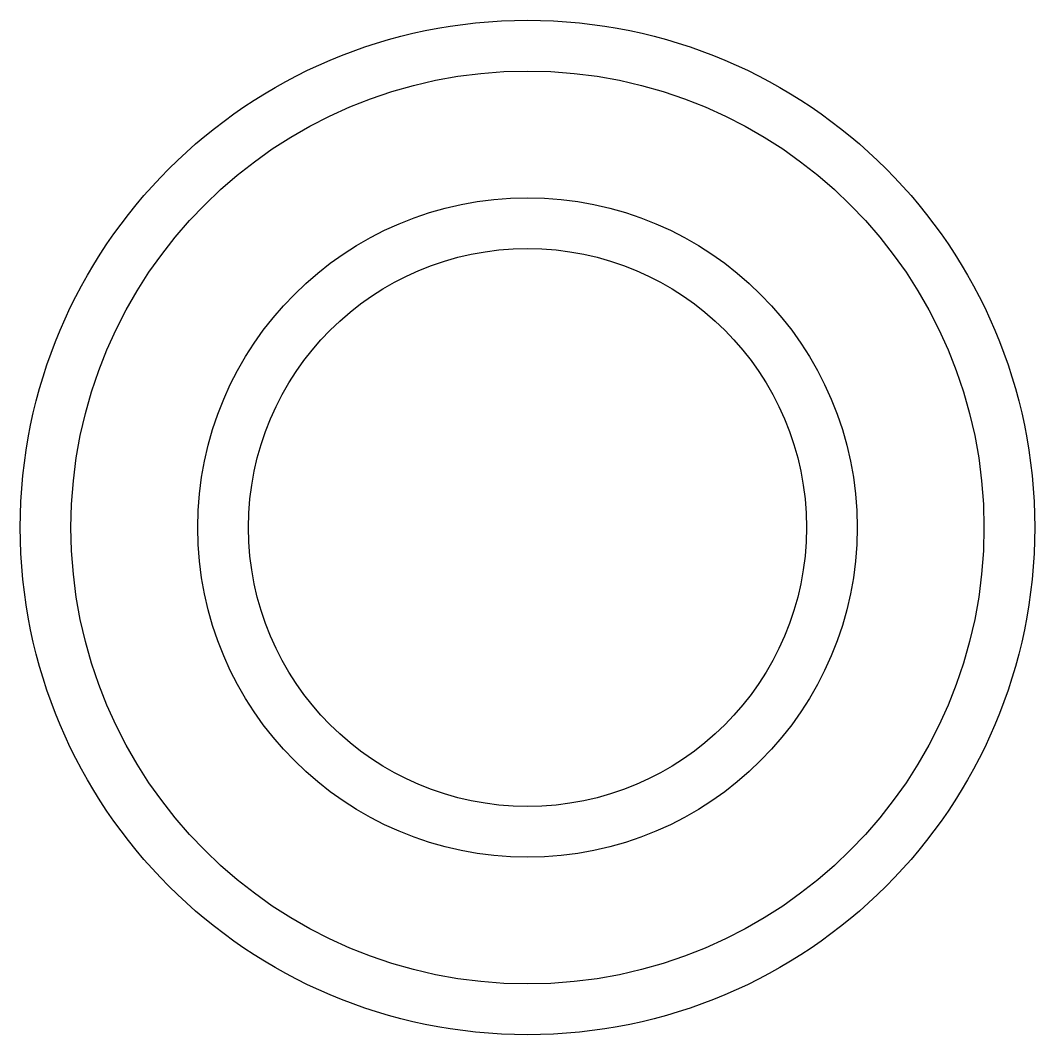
# Model space of a CAD drawing. Header units: inches. Extents: x 3 to 203, y 2 to 202.
import ezdxf

# ---------------------------------------------------------------- set-up
doc = ezdxf.new("R2010")
doc.units = ezdxf.units.IN
doc.header["$MEASUREMENT"] = 0

msp = doc.modelspace()

# ---------------------------------------------------------------- linework, layer by layer
for radius in [100, 90, 65, 55]:
    msp.add_circle((102.95, 101.69), radius)

doc.saveas('drawing.dxf')
